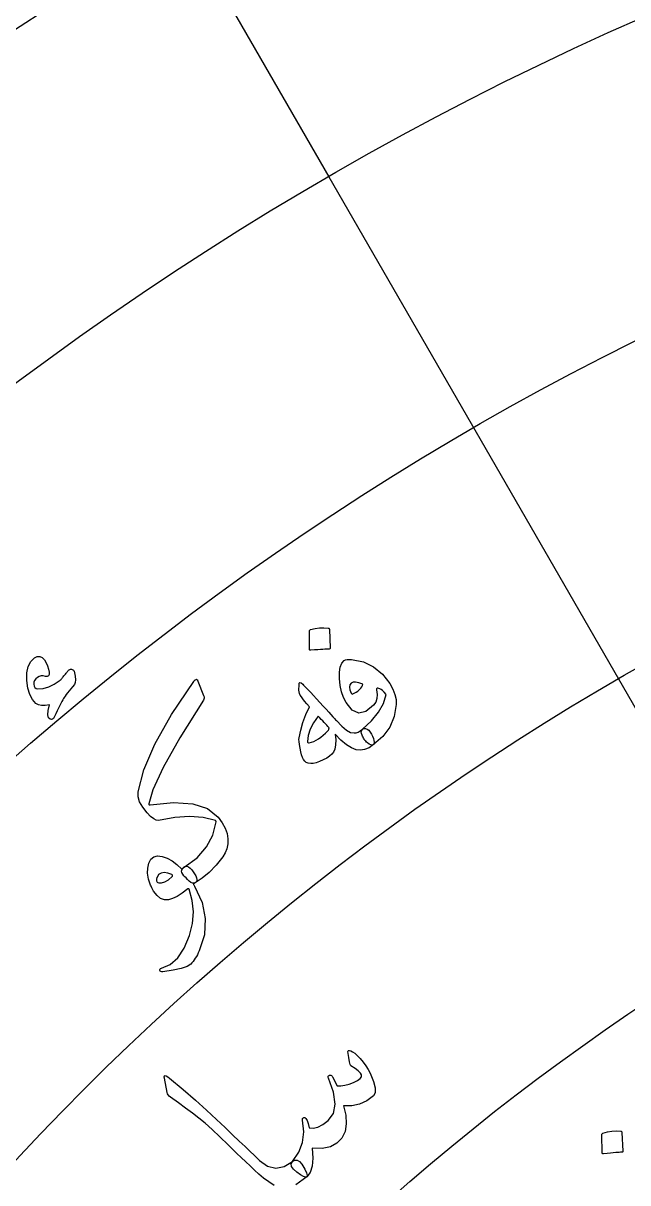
# Model space of a CAD drawing. Header units: millimetres. Extents: x -150 to 150, y -150 to 198.
# Drawn here: x -66.94 to -45.47, y 61.44 to 102.6 of the extents above; entities that cross this region are included whole.
import ezdxf

# ---------------------------------------------------------------- set-up
doc = ezdxf.new("R2010")
doc.units = ezdxf.units.MM
for name, color, linetype in [('ENGRAVE', 7, 'Continuous'), ('ENGRAVE_FINE', 8, 'Continuous'), ('GUIDE', 3, 'Continuous'), ('TEXT', 5, 'Continuous')]:
    doc.layers.add(name, color=color, linetype=linetype)

msp = doc.modelspace()

# ---------------------------------------------------------------- linework, layer by layer
at = {"layer": 'ENGRAVE'}
for radius in [132.75, 112.1737, 91.5975, 71.0212]:
    msp.add_circle((0, 0), radius, dxfattribs=at)
at = {"layer": 'ENGRAVE_FINE'}
for points in [[(-66.375, 114.9649), (-56.0869, 97.1453)], [(-56.0869, 97.1453), (-45.7988, 79.3258)], [(-45.7988, 79.3258), (-35.5106, 61.5062)]]:
    msp.add_lwpolyline(points, dxfattribs=at)
for radius in [122.4619, 101.8856, 81.3094]:
    msp.add_circle((0, 0), radius, dxfattribs=at)
at = {"layer": 'GUIDE'}
msp.add_circle((0, 0), 137.25, dxfattribs=at)
at = {"layer": 'TEXT'}
for points in [[(-56.7719, 81.0302), (-56.7693, 81.0434), (-56.7615, 81.0557), (-56.7484, 81.0671), (-56.73, 81.0777), (-56.5741, 81.1152), (-56.4178, 81.1369), (-56.2613, 81.1426), (-56.1045, 81.1325), (-56.0862, 81.1271), (-56.0734, 81.1178), (-56.0661, 81.1048), (-56.0644, 81.0879), (-56.037, 80.4192), (-56.0402, 80.4005), (-56.0524, 80.388), (-56.0736, 80.3818), (-56.1037, 80.3817), (-56.1298, 80.3817), (-56.1702, 80.3806), (-56.2251, 80.3785), (-56.2944, 80.3754), (-56.3789, 80.3706), (-56.4795, 80.3636), (-56.596, 80.3543), (-56.7285, 80.3427), (-56.7475, 80.343), (-56.7601, 80.3477), (-56.7666, 80.3568), (-56.7668, 80.3703)], [(-65.1177, 79.1317), (-65.1861, 79.049), (-65.2491, 78.9718), (-65.307, 78.9003), (-65.3595, 78.8343), (-65.4062, 78.7739), (-65.4462, 78.7189), (-65.4795, 78.6694), (-65.5062, 78.6254), (-65.532, 78.5791), (-65.5625, 78.5227), (-65.5976, 78.4562), (-65.6374, 78.3796), (-65.6815, 78.2925), (-65.7295, 78.1946), (-65.7813, 78.0857), (-65.837, 77.9659), (-65.8635, 77.9216), (-65.8954, 77.8947), (-65.9327, 77.885), (-65.9754, 77.8926), (-66.0412, 77.9445), (-66.0672, 78.0478), (-66.0534, 78.2026), (-65.9993, 78.4088), (-66.1519, 78.3827), (-66.2839, 78.3821), (-66.3952, 78.4071), (-66.4859, 78.4576), (-66.6099, 78.593), (-66.7053, 78.7732), (-66.7717, 78.9985), (-66.8088, 79.2688), (-66.8082, 79.5391), (-66.762, 79.7641), (-66.6705, 79.9434), (-66.5338, 80.0769), (-66.4347, 80.1239), (-66.3429, 80.1265), (-66.2586, 80.085), (-66.1818, 79.9994), (-66.1167, 79.8918), (-66.0676, 79.7844), (-66.0346, 79.6774), (-66.0177, 79.5706), (-66.0183, 79.4852), (-66.0391, 79.4305), (-66.0801, 79.4066), (-66.1414, 79.4133), (-66.2215, 79.433), (-66.2965, 79.4337), (-66.3664, 79.4155), (-66.4312, 79.3784), (-66.4903, 79.3289), (-66.5316, 79.2725), (-66.555, 79.2091), (-66.5606, 79.1389), (-66.5492, 79.0692), (-66.521, 79.0191), (-66.4761, 78.9886), (-66.4144, 78.9777), (-66.2255, 78.9868), (-66.0312, 79.0397), (-65.8314, 79.1362), (-65.6257, 79.2763), (-65.6096, 79.2906), (-65.5925, 79.3078), (-65.5745, 79.3278), (-65.5555, 79.3506), (-65.5352, 79.3759), (-65.5133, 79.4031), (-65.4897, 79.4324), (-65.4645, 79.4636), (-65.4367, 79.497), (-65.4117, 79.5274), (-65.3896, 79.5548), (-65.3702, 79.5792), (-65.3528, 79.6005), (-65.3369, 79.6187), (-65.3223, 79.6337), (-65.309, 79.6456), (-65.2808, 79.664), (-65.2526, 79.6729), (-65.2245, 79.6722), (-65.1965, 79.6621), (-65.1735, 79.6491), (-65.1551, 79.6338), (-65.1412, 79.6161), (-65.132, 79.596), (-65.0967, 79.429), (-65.0825, 79.2959), (-65.0895, 79.1969), (-65.1177, 79.1317)], [(-55.5431, 79.9749), (-55.4961, 79.9985), (-55.436, 80.013), (-55.3628, 80.0185), (-55.2765, 80.0149), (-54.8584, 79.9271), (-54.4929, 79.755), (-54.1798, 79.4996), (-53.9185, 79.1615), (-53.8122, 78.9651), (-53.7386, 78.7758), (-53.6975, 78.5934), (-53.6889, 78.418), (-53.7588, 77.9952), (-53.9169, 77.6174), (-54.1634, 77.284), (-54.4985, 76.9939), (-54.541, 76.977), (-54.5905, 76.9811), (-54.6472, 77.0064), (-54.7111, 77.0528), (-54.7427, 77.0811), (-54.7722, 77.112), (-54.7997, 77.1455), (-54.8251, 77.1816), (-54.8483, 77.2187), (-54.8693, 77.255), (-54.8882, 77.2906), (-54.9048, 77.3256), (-54.9268, 77.3908), (-54.9309, 77.4483), (-54.917, 77.4981), (-54.8851, 77.54), (-54.5651, 77.8371), (-54.3191, 78.1413), (-54.1473, 78.4536), (-54.0499, 78.7745), (-54.1194, 78.8536), (-54.1791, 78.9135), (-54.229, 78.9542), (-54.2691, 78.9756), (-54.3096, 78.9901), (-54.3416, 78.9957), (-54.3653, 78.9924), (-54.3806, 78.9801), (-54.3891, 78.9686), (-54.3943, 78.9572), (-54.396, 78.9458), (-54.3944, 78.9345), (-54.37, 78.773), (-54.3782, 78.6296), (-54.4189, 78.5042), (-54.4922, 78.3968), (-54.7657, 78.1725), (-55.0194, 78.1118), (-55.2542, 78.2151), (-55.4702, 78.4829), (-55.5595, 78.661), (-55.6284, 78.8626), (-55.6768, 79.0877), (-55.7045, 79.3363), (-55.7087, 79.5637), (-55.6831, 79.7461), (-55.6278, 79.8832), (-55.5431, 79.9749)], [(-61.2227, 72.6403), (-60.7641, 72.9796), (-60.4224, 73.3602), (-60.1972, 73.784), (-60.0879, 74.2523), (-60.088, 74.2672), (-60.0916, 74.2804), (-60.0986, 74.2921), (-60.1091, 74.3021), (-60.5434, 74.4087), (-61.0254, 74.4451), (-61.5552, 74.4103), (-62.1323, 74.3032), (-62.2102, 74.3083), (-62.3028, 74.3544), (-62.4102, 74.4414), (-62.5323, 74.5695), (-62.6936, 74.7707), (-62.8019, 74.9619), (-62.8569, 75.143), (-62.8585, 75.3142), (-62.6528, 76.0961), (-62.259, 77.0116), (-61.671, 78.0579), (-60.8821, 79.2304), (-60.8741, 79.2447), (-60.8658, 79.257), (-60.8571, 79.2672), (-60.848, 79.2753), (-60.8392, 79.2821), (-60.8311, 79.2883), (-60.8238, 79.2939), (-60.8172, 79.2989), (-60.7994, 79.3091), (-60.7827, 79.3113), (-60.7673, 79.3056), (-60.7531, 79.2919), (-60.7509, 79.2886), (-60.7488, 79.2846), (-60.7468, 79.28), (-60.7449, 79.2747), (-60.7428, 79.2684), (-60.7403, 79.2607), (-60.7373, 79.2516), (-60.7338, 79.2411), (-60.529, 78.733), (-60.5149, 78.6846), (-60.5116, 78.6408), (-60.5191, 78.6016), (-60.5374, 78.567), (-61.3734, 77.2362), (-61.9666, 76.1768), (-62.3303, 75.3936), (-62.4743, 74.8893), (-62.4731, 74.8716), (-62.4651, 74.8606), (-62.4506, 74.8565), (-62.4293, 74.8591), (-61.5936, 74.9436), (-60.9132, 74.8967), (-60.388, 74.7225), (-60.017, 74.4243), (-59.8711, 74.222), (-59.7647, 74.0261), (-59.6976, 73.8366), (-59.6697, 73.6536), (-59.6736, 73.4686), (-59.7044, 73.2998), (-59.7622, 73.1471), (-59.847, 73.0104), (-60.0856, 72.7136), (-60.3289, 72.4605), (-60.5774, 72.251), (-60.8315, 72.0852), (-60.8773, 72.0727), (-60.9275, 72.0796), (-60.9821, 72.1058), (-61.0411, 72.1515), (-61.1025, 72.2091), (-61.1545, 72.26), (-61.1973, 72.3041), (-61.2308, 72.3415), (-61.2732, 72.3987), (-61.2996, 72.4513), (-61.3099, 72.4992), (-61.3041, 72.5424), (-61.2954, 72.5698), (-61.2789, 72.5953), (-61.2546, 72.6188), (-61.2227, 72.6403)], [(-57.1424, 79.1154), (-57.1335, 79.1791), (-57.1083, 79.2042), (-57.0669, 79.1905), (-57.0093, 79.1381), (-56.9782, 79.1038), (-56.9345, 79.0568), (-56.8781, 78.9972), (-56.8092, 78.9249), (-56.7275, 78.8389), (-56.633, 78.738), (-56.5255, 78.6225), (-56.4052, 78.4921), (-56.2869, 78.364), (-56.1811, 78.2492), (-56.0878, 78.1477), (-56.007, 78.0595), (-55.939, 77.9851), (-55.884, 77.9248), (-55.842, 77.8786), (-55.813, 77.8465), (-55.6243, 77.6485), (-55.4573, 77.5092), (-55.3121, 77.4285), (-55.1886, 77.4065), (-55.118, 77.414), (-55.0439, 77.4387), (-54.9663, 77.4807), (-54.8851, 77.54), (-54.8309, 77.5664), (-54.7767, 77.5688), (-54.7226, 77.5473), (-54.6686, 77.5019), (-54.6159, 77.4384), (-54.5702, 77.3688), (-54.5315, 77.2932), (-54.4997, 77.2116), (-54.48, 77.1367), (-54.4733, 77.0755), (-54.4794, 77.0279), (-54.4985, 76.9939), (-54.6561, 76.8844), (-54.8113, 76.8173), (-54.9642, 76.7925), (-55.1151, 76.8101), (-55.2795, 76.8768), (-55.4583, 76.9914), (-55.6517, 77.1539), (-55.8594, 77.3643), (-55.8399, 77.1588), (-55.8439, 76.9832), (-55.8715, 76.8375), (-55.9228, 76.7214), (-55.9812, 76.6506), (-56.0604, 76.5817), (-56.1604, 76.5148), (-56.2812, 76.4496), (-56.4159, 76.3907), (-56.5353, 76.3498), (-56.6395, 76.3269), (-56.7285, 76.3222), (-56.813, 76.3352), (-56.8829, 76.3625), (-56.9382, 76.4042), (-56.9788, 76.4602), (-57.0167, 76.5398), (-57.0504, 76.634), (-57.08, 76.7429), (-57.1053, 76.8665), (-57.1259, 76.9941), (-57.1385, 77.0987), (-57.1432, 77.1802), (-57.1401, 77.2386), (-57.0826, 77.5098), (-57.0025, 77.7831), (-56.8997, 78.0585), (-56.7741, 78.3359), (-56.8658, 78.4456), (-56.9438, 78.5411), (-57.008, 78.6225), (-57.0585, 78.6897), (-57.0966, 78.7494), (-57.1233, 78.8081), (-57.1388, 78.8657), (-57.143, 78.9223)], [(-55.2882, 79.174), (-55.3373, 79.1142), (-55.3536, 79.0353), (-55.337, 78.9374), (-55.2876, 78.8206), (-55.276, 78.8049), (-55.2669, 78.7942), (-55.2602, 78.7887), (-55.2559, 78.7883), (-55.1839, 78.8167), (-55.1159, 78.8523), (-55.052, 78.8953), (-54.992, 78.9456), (-54.9438, 78.9966), (-54.9094, 79.0461), (-54.8885, 79.0939), (-54.8814, 79.1402), (-55.0186, 79.1902), (-55.1322, 79.2125), (-55.2221, 79.2071), (-55.2882, 79.174)], [(-56.4656, 77.9994), (-56.6305, 77.7654), (-56.7489, 77.538), (-56.8208, 77.3176), (-56.8464, 77.1043), (-56.8415, 77.0814), (-56.8296, 77.0659), (-56.8105, 77.0581), (-56.7843, 77.0577), (-56.7021, 77.077), (-56.6194, 77.1064), (-56.5361, 77.1459), (-56.4522, 77.1955), (-56.3676, 77.2553), (-56.2824, 77.3251), (-56.1964, 77.4051), (-56.1098, 77.4952), (-56.0979, 77.5113), (-56.088, 77.5317), (-56.08, 77.5563), (-56.074, 77.5853), (-56.1133, 77.6321), (-56.1553, 77.6802), (-56.2, 77.7299), (-56.2476, 77.7809), (-56.2979, 77.8334), (-56.351, 77.8873), (-56.4069, 77.9426), (-56.4656, 77.9994)], [(-60.8507, 71.9717), (-60.5857, 71.3943), (-60.4706, 70.8192), (-60.504, 70.2464), (-60.6848, 69.6749), (-60.7177, 69.604), (-60.7519, 69.5362), (-60.7875, 69.4714), (-60.8246, 69.4097), (-60.863, 69.3516), (-60.9028, 69.2978), (-60.9439, 69.2483), (-60.9865, 69.2031), (-61.117, 69.1182), (-61.3251, 69.0449), (-61.6109, 68.9826), (-61.9746, 68.9306), (-62.0186, 68.9304), (-62.052, 68.9385), (-62.0747, 68.9549), (-62.0867, 68.9798), (-62.0876, 69.0064), (-62.0771, 69.0284), (-62.0551, 69.0457), (-62.0216, 69.0583), (-61.7134, 69.1913), (-61.4469, 69.4287), (-61.2209, 69.771), (-61.0339, 70.2187), (-60.9272, 70.6398), (-60.8935, 71.0542), (-60.9332, 71.4622), (-61.0471, 71.8637), (-61.0568, 71.8731), (-61.0669, 71.8786), (-61.0773, 71.8802), (-61.0879, 71.8778), (-61.2896, 71.7255), (-61.4721, 71.6083), (-61.6356, 71.5265), (-61.7804, 71.4802), (-61.9224, 71.4789), (-62.0572, 71.5305), (-62.1846, 71.6353), (-62.3046, 71.7932), (-62.3187, 71.8157), (-62.3324, 71.8392), (-62.3457, 71.8637), (-62.3585, 71.8891), (-62.3713, 71.9159), (-62.3843, 71.9443), (-62.3975, 71.9743), (-62.4109, 72.006), (-62.4841, 72.2235), (-62.5192, 72.426), (-62.5162, 72.6132), (-62.475, 72.7852), (-62.4005, 72.9237), (-62.2976, 73.0105), (-62.1663, 73.0454), (-62.0071, 73.0283), (-61.8291, 72.9672), (-61.6523, 72.871), (-61.4765, 72.7398), (-61.3016, 72.5737), (-61.2907, 72.5832), (-61.2804, 72.5928), (-61.2707, 72.6025), (-61.2617, 72.6122), (-61.2527, 72.6219), (-61.2431, 72.6316), (-61.2328, 72.6412), (-61.2218, 72.6507), (-61.1768, 72.6746), (-61.1266, 72.675), (-61.071, 72.6519), (-61.0102, 72.6053), (-60.952, 72.5468), (-60.8996, 72.4823), (-60.8528, 72.4117), (-60.8118, 72.3351), (-60.7816, 72.2628), (-60.7672, 72.2051), (-60.7686, 72.1619), (-60.7859, 72.1334), (-60.8923, 72.0436), (-60.8843, 72.0328), (-60.8747, 72.0171), (-60.8635, 71.9968), (-60.8507, 71.9717)], [(-61.6585, 72.3782), (-61.8059, 72.4314), (-61.933, 72.4493), (-62.0399, 72.4318), (-62.1264, 72.3791), (-62.1614, 72.3282), (-62.1854, 72.2744), (-62.1984, 72.2179), (-62.2004, 72.1585), (-62.195, 72.1325), (-62.1801, 72.1123), (-62.1555, 72.0979), (-62.1213, 72.0894), (-62.0196, 72.088), (-61.9059, 72.125), (-61.7803, 72.2003), (-61.6424, 72.3138), (-61.6308, 72.3285), (-61.6296, 72.3442), (-61.6388, 72.3608), (-61.6585, 72.3782)], [(-55.4056, 66.1039), (-55.3995, 66.1254), (-55.3803, 66.1361), (-55.3478, 66.136), (-55.3022, 66.125), (-55.2383, 66.0954), (-55.1626, 66.0401), (-55.0751, 65.9592), (-54.9759, 65.8527), (-54.8681, 65.7276), (-54.7717, 65.5983), (-54.6869, 65.4649), (-54.6134, 65.3274), (-54.4938, 65.0403), (-54.4354, 64.8109), (-54.4383, 64.6391), (-54.5027, 64.5246), (-54.7359, 64.3496), (-54.9907, 64.2332), (-55.2678, 64.1751), (-55.5675, 64.1753), (-55.4825, 63.84), (-55.463, 63.5374), (-55.5089, 63.2674), (-55.6203, 63.0294), (-55.7942, 62.8448), (-56.0282, 62.7231), (-56.323, 62.6639), (-56.6792, 62.6665), (-56.6524, 62.3204), (-56.6741, 62.0354), (-56.7447, 61.8113), (-56.8647, 61.6476), (-56.9097, 61.6373), (-56.9845, 61.6622), (-57.089, 61.7222), (-57.2232, 61.8173), (-57.3403, 61.9255), (-57.4046, 62.0255), (-57.4163, 62.1173), (-57.3751, 62.2008), (-57.1525, 62.5237), (-57.019, 62.875), (-56.9745, 63.2555), (-57.019, 63.6659), (-57.0215, 63.6883), (-57.0196, 63.7074), (-57.0136, 63.7234), (-57.0032, 63.7361), (-56.987, 63.7478), (-56.9696, 63.755), (-56.9509, 63.7577), (-56.931, 63.7558), (-56.8952, 63.7275), (-56.858, 63.6584), (-56.8194, 63.5485), (-56.7791, 63.398), (-56.639, 63.3796), (-56.4798, 63.4158), (-56.3012, 63.5066), (-56.1031, 63.6518), (-55.9165, 63.9013), (-55.8531, 64.2346), (-55.9126, 64.6529), (-56.0944, 65.1567), (-56.1039, 65.1823), (-56.1071, 65.2037), (-56.1039, 65.221), (-56.0943, 65.234), (-56.0749, 65.2479), (-56.0553, 65.2565), (-56.0353, 65.2599), (-56.015, 65.258), (-55.9934, 65.249), (-55.975, 65.2373), (-55.9598, 65.2228), (-55.9477, 65.2055), (-55.7826, 64.8844), (-55.6518, 64.8823), (-55.5128, 64.9009), (-55.3656, 64.94), (-55.21, 64.9996), (-55.0701, 65.071), (-54.9762, 65.1401), (-54.9283, 65.2071), (-54.9265, 65.2722), (-54.9635, 65.3381), (-55.0374, 65.4138), (-55.1485, 65.4994), (-55.2966, 65.5946), (-55.3204, 65.6368), (-55.3467, 65.7356), (-55.3752, 65.8913), (-55.4056, 66.1039)], [(-46.39, 63.1562), (-46.3877, 63.1694), (-46.3801, 63.1819), (-46.3671, 63.1938), (-46.3488, 63.2049), (-46.1926, 63.2466), (-46.0359, 63.2724), (-45.8786, 63.2821), (-45.7208, 63.2758), (-45.7023, 63.2708), (-45.6893, 63.2619), (-45.6818, 63.249), (-45.6797, 63.2321), (-45.6403, 62.5626), (-45.6432, 62.5438), (-45.6552, 62.531), (-45.6763, 62.5242), (-45.7065, 62.5234), (-45.7327, 62.5227), (-45.7733, 62.5206), (-45.8284, 62.5171), (-45.8979, 62.5122), (-45.9827, 62.5053), (-46.0835, 62.4956), (-46.2004, 62.4833), (-46.3333, 62.4681), (-46.3523, 62.4679), (-46.3652, 62.4722), (-46.3718, 62.4812), (-46.3723, 62.4947)]]:
    msp.add_lwpolyline(points, close=True, dxfattribs=at)
msp.add_lwpolyline([(-58.0264, 61.3478), (-58.4063, 61.6028), (-58.5647, 61.7469), (-58.7225, 61.8923), (-58.8794, 62.0391), (-59.0357, 62.1874), (-59.1916, 62.3367), (-59.3475, 62.4867), (-59.5034, 62.6374), (-59.6593, 62.7889), (-59.9562, 63.0781), (-60.2295, 63.333), (-60.479, 63.5533), (-60.7049, 63.7392), (-60.9278, 63.912), (-61.1681, 64.0934), (-61.426, 64.2833), (-61.7016, 64.4816), (-61.7491, 64.5194), (-61.7858, 64.5601), (-61.8119, 64.604), (-61.8271, 64.6508), (-61.9239, 65.1594), (-61.9288, 65.1894), (-61.9288, 65.2125), (-61.9237, 65.2288), (-61.9138, 65.2383), (-61.891, 65.2447), (-61.8548, 65.2337), (-61.8051, 65.2052), (-61.7418, 65.1592), (-61.2599, 64.7553), (-60.8205, 64.376), (-60.4232, 64.0214), (-60.068, 63.6918), (-59.7694, 63.4051), (-59.5014, 63.1484), (-59.2642, 62.9216), (-59.0575, 62.7249), (-58.8819, 62.5579), (-58.7376, 62.4202), (-58.6245, 62.312), (-58.5428, 62.2331), (-58.2561, 62.0363), (-57.9662, 61.9657), (-57.6727, 62.0206), (-57.3751, 62.2008), (-57.2884, 62.2466), (-57.2042, 62.2445), (-57.1225, 62.1946), (-57.0434, 62.0969), (-56.9381, 61.9253), (-56.8732, 61.7932), (-56.8487, 61.7007), (-56.8647, 61.6476), (-57.2566, 61.371)], dxfattribs=at)

doc.saveas('drawing.dxf')
